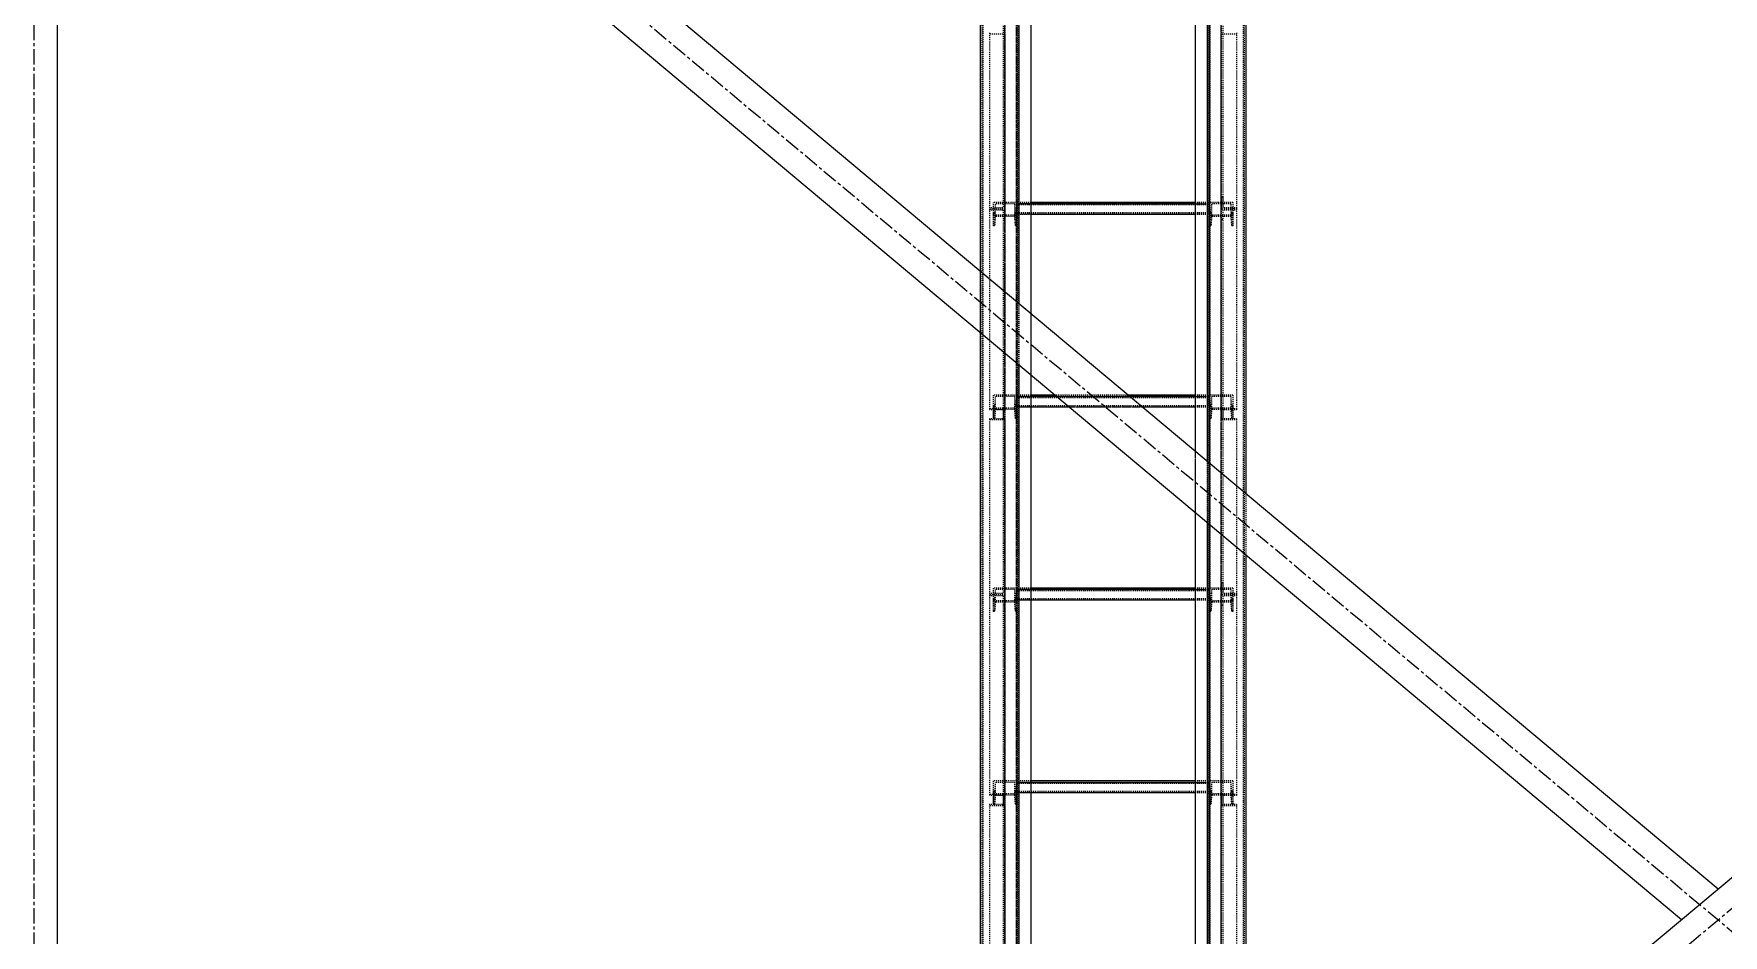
# Model space of a CAD drawing. Header units: millimetres. Extents: x 5143 to 30813, y 232 to 21408.
# Drawn here: x 10096 to 10971, y 8352 to 8819 of the extents above; entities that cross this region are included whole.
import ezdxf

# ---------------------------------------------------------------- set-up
doc = ezdxf.new("R2010")
doc.units = ezdxf.units.MM
doc.header["$LTSCALE"] = 0.25
for name, pattern in [('CENTER', [50.8, 31.75, -6.35, 6.35, -6.35]), ('XKITLINE00', [0]), ('XKITLINE02', [4, 2, -2]), ('XKITLINE03', [6, 3, -1, 1, -1])]:
    doc.linetypes.add(name, pattern=pattern)

msp = doc.modelspace()

# ---------------------------------------------------------------- linework, layer by layer
at = {"color": 3, "linetype": 'XKITLINE02'}
for p, q in [((10586.3, 9176.54), (10586.3, 7561.84)), ((10587.15, 9176.54), (10587.15, 7532.54)), ((10587.68, 9176.28), (10587.68, 7532)), ((10604.92, 9176.28), (10604.92, 7532)), ((10605, 9180.27), (10605, 7539.09)), ((10605.45, 9176.54), (10605.45, 7532.54)), ((10605.85, 9180.19), (10605.85, 7539.18)), ((10697.5, 9179.14), (10697.5, 7540.22)), ((10703.7, 9176.54), (10703.69, 7600.34)), ((10704.15, 9179.87), (10704.15, 7539.18)), ((10704.55, 9176.54), (10704.54, 7532.54)), ((10705, 9179.87), (10705, 7539.09)), ((10705.08, 9176.28), (10705.07, 7532)), ((10722.31, 9176.28), (10722.31, 7532)), ((10722.85, 9176.54), (10722.84, 7532.54)), ((10612.5, 9125.5), (10612.5, 7540.22)), ((10598.21, 8824.81), (10598.21, 8728.78)), ((10599.01, 8824.81), (10599.01, 8818.67)), ((10599.01, 8824.81), (10599.01, 8728.17)), ((10710.99, 8824.81), (10710.99, 8728.17)), ((10711.79, 8824.81), (10711.79, 8728.78)), ((10591.01, 8819.29), (10591.01, 8818.67)), ((10591.01, 8819.29), (10591.01, 8728.17)), ((10599.01, 8818.67), (10591.01, 8818.67)), ((10718.99, 8818.67), (10710.99, 8818.67)), ((10718.99, 8819.29), (10718.99, 8728.17)), ((10598.21, 8728.78), (10591.01, 8728.78)), ((10599.01, 8728.17), (10591.01, 8728.17)), ((10591.01, 8728.17), (10591.01, 8727.62)), ((10599.01, 8728.17), (10591.01, 8728.17)), ((10591.01, 8728.17), (10591.01, 8624.28)), ((10598.21, 8727.62), (10591.01, 8727.62)), ((10593.02, 8731.62), (10593.02, 8726.13)), ((10605.02, 8731.62), (10593.02, 8731.62)), ((10593.02, 8731.62), (10593.02, 8725.01)), ((10594.08, 8730.92), (10593.7, 8726.13)), ((10603.95, 8730.92), (10594.08, 8730.92)), ((10594.08, 8730.92), (10594.08, 8724.31)), ((10599.01, 8734.31), (10598.21, 8734.31)), ((10598.21, 8727.62), (10598.21, 8722.7)), ((10598.21, 8727.62), (10598.21, 8619.35)), ((10599.01, 8728.17), (10599.01, 8722.7)), ((10599.01, 8728.17), (10599.01, 8619.35)), ((10603.95, 8730.92), (10604.34, 8726.13)), ((10603.95, 8730.92), (10603.95, 8724.31)), ((10605.02, 8731.62), (10605.02, 8726.13)), ((10605.02, 8731.62), (10605.02, 8725.01)), ((10605.02, 8731.62), (10605.02, 8725.42)), ((10612.5, 8731.62), (10605.02, 8731.62)), ((10612.5, 8730.91), (10605.02, 8730.91)), ((10705, 8730.86), (10605.02, 8730.86)), ((10705, 8730.28), (10605.02, 8730.28)), ((10705, 8731.62), (10697.5, 8731.62)), ((10705, 8730.91), (10697.5, 8730.91)), ((10705, 8731.62), (10705, 8725.01)), ((10705, 8731.62), (10705, 8726.13)), ((10717, 8731.62), (10705, 8731.62)), ((10705, 8731.62), (10705, 8725.42)), ((10706.06, 8730.92), (10705.68, 8726.13)), ((10706.06, 8730.92), (10706.06, 8724.31)), ((10715.93, 8730.92), (10706.06, 8730.92)), ((10710.99, 8734.31), (10710.99, 8728.17)), ((10711.79, 8734.31), (10710.99, 8734.31)), ((10718.99, 8728.17), (10710.99, 8728.17)), ((10710.99, 8728.17), (10710.99, 8619.35)), ((10718.99, 8728.17), (10710.99, 8728.17)), ((10711.79, 8734.31), (10711.79, 8728.78)), ((10718.99, 8728.78), (10711.79, 8728.78)), ((10711.79, 8727.62), (10711.79, 8619.35)), ((10718.99, 8727.62), (10711.79, 8727.62)), ((10715.93, 8730.92), (10715.93, 8724.31)), ((10715.93, 8730.92), (10716.32, 8726.13)), ((10717, 8731.62), (10717, 8725.01)), ((10717, 8731.62), (10717, 8726.13)), ((10718.99, 8728.78), (10718.99, 8728.17)), ((10718.99, 8728.17), (10718.99, 8624.28)), ((10593.7, 8726.13), (10593.02, 8726.13)), ((10593.02, 8726.13), (10593.02, 8719.52)), ((10593.02, 8725.01), (10593.02, 8719.52)), ((10605.02, 8725.01), (10593.02, 8725.01)), ((10593.7, 8719.52), (10593.02, 8719.52)), ((10593.7, 8726.13), (10593.7, 8719.52)), ((10594.08, 8724.31), (10593.7, 8719.52)), ((10603.95, 8724.31), (10594.08, 8724.31)), ((10599.01, 8722.7), (10598.21, 8722.7)), ((10603.95, 8724.31), (10604.34, 8719.52)), ((10605.02, 8726.13), (10604.34, 8726.13)), ((10604.34, 8726.13), (10604.34, 8719.52)), ((10605.02, 8719.52), (10604.34, 8719.52)), ((10605.02, 8726.13), (10605.02, 8719.52)), ((10705, 8726.13), (10605.02, 8726.13)), ((10705, 8726.09), (10605.02, 8726.09)), ((10705, 8725.46), (10605.02, 8725.46)), ((10612.5, 8725.42), (10605.02, 8725.42)), ((10605.02, 8725.01), (10605.02, 8719.52)), ((10705, 8725.42), (10697.5, 8725.42)), ((10705, 8726.13), (10705, 8719.52)), ((10705.68, 8726.13), (10705, 8726.13)), ((10705, 8725.01), (10705, 8719.52)), ((10717, 8725.01), (10705, 8725.01)), ((10705.68, 8719.52), (10705, 8719.52)), ((10705.68, 8726.13), (10705.68, 8719.52)), ((10706.06, 8724.31), (10705.68, 8719.52)), ((10715.93, 8724.31), (10706.06, 8724.31)), ((10711.79, 8722.7), (10710.99, 8722.7)), ((10715.93, 8724.31), (10716.32, 8719.52)), ((10716.32, 8726.13), (10716.32, 8719.52)), ((10717, 8726.13), (10716.32, 8726.13)), ((10717, 8719.52), (10716.32, 8719.52)), ((10717, 8726.13), (10717, 8719.52)), ((10717, 8725.01), (10717, 8719.52)), ((10586.3, 8695.93), (10586.3, 8664.16)), ((10606.3, 8679.19), (10606.3, 8647.41)), ((10612.5, 8674), (10612.5, 8642.22)), ((10593.02, 8631.8), (10593.02, 8626.31)), ((10605.02, 8631.8), (10593.02, 8631.8)), ((10593.02, 8631.8), (10593.02, 8624.82)), ((10594.08, 8631.1), (10593.7, 8626.31)), ((10603.95, 8631.1), (10594.08, 8631.1)), ((10594.08, 8631.1), (10594.08, 8624.49)), ((10603.95, 8631.1), (10604.34, 8626.31)), ((10603.95, 8631.1), (10603.95, 8624.49)), ((10605.02, 8631.8), (10605.02, 8625.6)), ((10612.5, 8631.8), (10605.02, 8631.8)), ((10605.02, 8631.8), (10605.02, 8626.31)), ((10605.02, 8631.8), (10605.02, 8625.19)), ((10612.5, 8631.09), (10605.02, 8631.09)), ((10705, 8631.04), (10605.02, 8631.04)), ((10662.9, 8631.8), (10624.95, 8631.8)), ((10663.74, 8631.09), (10625.79, 8631.09)), ((10705, 8631.8), (10697.5, 8631.8)), ((10705, 8631.09), (10697.5, 8631.09)), ((10705, 8631.8), (10705, 8625.19)), ((10705, 8631.8), (10705, 8626.31)), ((10717, 8631.8), (10705, 8631.8)), ((10705, 8631.8), (10705, 8625.6)), ((10706.06, 8631.1), (10705.68, 8626.31)), ((10706.06, 8631.1), (10706.06, 8624.49)), ((10715.93, 8631.1), (10706.06, 8631.1)), ((10715.93, 8631.1), (10715.93, 8624.49)), ((10715.93, 8631.1), (10716.32, 8626.31)), ((10717, 8631.8), (10717, 8625.19)), ((10717, 8631.8), (10717, 8626.31)), ((10599.01, 8624.82), (10591.01, 8624.82)), ((10598.21, 8624.28), (10591.01, 8624.28)), ((10593.7, 8626.31), (10593.02, 8626.31)), ((10593.02, 8626.31), (10593.02, 8619.7)), ((10605.02, 8625.19), (10593.02, 8625.19)), ((10593.02, 8624.82), (10593.02, 8619.7)), ((10593.7, 8626.31), (10593.7, 8619.7)), ((10594.08, 8624.49), (10593.7, 8619.7)), ((10603.95, 8624.49), (10594.08, 8624.49)), ((10599.01, 8625.16), (10598.21, 8625.16)), ((10598.21, 8625.16), (10598.21, 8619.63)), ((10598.21, 8625.16), (10598.21, 8529.13)), ((10599.01, 8625.16), (10599.01, 8619.02)), ((10599.01, 8625.16), (10599.01, 8528.52)), ((10603.95, 8624.49), (10604.34, 8619.7)), ((10605.02, 8626.31), (10604.34, 8626.31)), ((10604.34, 8626.31), (10604.34, 8619.7)), ((10705, 8630.45), (10605.02, 8630.45)), ((10705, 8626.31), (10605.02, 8626.31)), ((10605.02, 8626.31), (10605.02, 8619.7)), ((10705, 8626.27), (10605.02, 8626.27)), ((10705, 8625.64), (10605.02, 8625.64)), ((10612.5, 8625.6), (10605.02, 8625.6)), ((10605.02, 8625.19), (10605.02, 8619.7)), ((10670.3, 8625.6), (10632.35, 8625.6)), ((10705, 8625.6), (10697.5, 8625.6)), ((10705, 8626.31), (10705, 8619.7)), ((10705.68, 8626.31), (10705, 8626.31)), ((10705, 8625.19), (10705, 8619.7)), ((10717, 8625.19), (10705, 8625.19)), ((10705.68, 8626.31), (10705.68, 8619.7)), ((10706.06, 8624.49), (10705.68, 8619.7)), ((10715.93, 8624.49), (10706.06, 8624.49)), ((10710.99, 8625.16), (10710.99, 8528.52)), ((10711.79, 8625.16), (10710.99, 8625.16)), ((10710.99, 8624.82), (10710.99, 8619.35)), ((10718.99, 8624.82), (10710.99, 8624.82)), ((10711.79, 8625.16), (10711.79, 8529.13)), ((10711.79, 8624.28), (10711.79, 8619.35)), ((10718.99, 8624.28), (10711.79, 8624.28)), ((10715.93, 8624.49), (10716.32, 8619.7)), ((10716.32, 8626.31), (10716.32, 8619.7)), ((10717, 8626.31), (10716.32, 8626.31)), ((10717, 8626.31), (10717, 8619.7)), ((10717, 8625.19), (10717, 8619.7)), ((10718.99, 8624.82), (10718.99, 8624.28)), ((10598.21, 8619.63), (10591.01, 8619.63)), ((10591.01, 8619.63), (10591.01, 8619.02)), ((10591.01, 8619.63), (10591.01, 8528.52)), ((10599.01, 8619.02), (10591.01, 8619.02)), ((10593.7, 8619.7), (10593.02, 8619.7)), ((10599.01, 8619.35), (10598.21, 8619.35)), ((10605.02, 8619.7), (10604.34, 8619.7)), ((10705.68, 8619.7), (10705, 8619.7)), ((10711.79, 8619.35), (10710.99, 8619.35)), ((10718.99, 8619.02), (10710.99, 8619.02)), ((10718.99, 8619.63), (10711.79, 8619.63)), ((10717, 8619.7), (10716.32, 8619.7)), ((10718.99, 8619.63), (10718.99, 8528.52)), ((10697.5, 8602.83), (10697.5, 8571.05)), ((10703.69, 8597.64), (10703.69, 8565.86)), ((10723.69, 8580.89), (10723.69, 8549.11)), ((10598.21, 8529.13), (10591.01, 8529.13)), ((10591.01, 8528.52), (10591.01, 8527.97)), ((10599.01, 8528.52), (10591.01, 8528.52)), ((10591.01, 8528.52), (10591.01, 8424.63)), ((10599.01, 8528.52), (10591.01, 8528.52)), ((10598.21, 8527.97), (10591.01, 8527.97)), ((10593.02, 8531.97), (10593.02, 8526.48)), ((10605.02, 8531.97), (10593.02, 8531.97)), ((10593.02, 8531.97), (10593.02, 8525.36)), ((10593.7, 8526.48), (10593.02, 8526.48)), ((10593.02, 8526.48), (10593.02, 8519.87)), ((10594.08, 8531.27), (10593.7, 8526.48)), ((10593.7, 8526.48), (10593.7, 8519.87)), ((10603.95, 8531.27), (10594.08, 8531.27)), ((10594.08, 8531.27), (10594.08, 8524.66)), ((10599.01, 8534.66), (10598.21, 8534.66)), ((10598.21, 8527.97), (10598.21, 8523.05)), ((10598.21, 8527.97), (10598.21, 8419.7)), ((10599.01, 8528.52), (10599.01, 8523.05)), ((10603.95, 8531.27), (10604.34, 8526.48)), ((10603.95, 8531.27), (10603.95, 8524.66)), ((10605.02, 8526.48), (10604.34, 8526.48)), ((10604.34, 8526.48), (10604.34, 8519.87)), ((10605.02, 8531.97), (10605.02, 8525.77)), ((10612.5, 8531.97), (10605.02, 8531.97)), ((10605.02, 8531.97), (10605.02, 8526.48)), ((10605.02, 8531.97), (10605.02, 8525.36)), ((10612.5, 8531.26), (10605.02, 8531.26)), ((10705, 8531.21), (10605.02, 8531.21)), ((10705, 8530.63), (10605.02, 8530.63)), ((10705, 8526.48), (10605.02, 8526.48)), ((10605.02, 8526.48), (10605.02, 8519.87)), ((10705, 8526.44), (10605.02, 8526.44)), ((10705, 8531.97), (10697.5, 8531.97)), ((10705, 8531.26), (10697.5, 8531.26)), ((10705, 8531.97), (10705, 8525.36)), ((10705, 8531.97), (10705, 8526.48)), ((10717, 8531.97), (10705, 8531.97)), ((10705, 8531.97), (10705, 8525.77)), ((10705, 8526.48), (10705, 8519.87)), ((10705.68, 8526.48), (10705, 8526.48)), ((10706.06, 8531.27), (10705.68, 8526.48)), ((10705.68, 8526.48), (10705.68, 8519.87)), ((10706.06, 8531.27), (10706.06, 8524.66)), ((10715.93, 8531.27), (10706.06, 8531.27)), ((10710.99, 8534.66), (10710.99, 8528.52)), ((10711.79, 8534.66), (10710.99, 8534.66)), ((10718.99, 8528.52), (10710.99, 8528.52)), ((10710.99, 8528.52), (10710.99, 8419.7)), ((10718.99, 8528.52), (10710.99, 8528.52)), ((10711.79, 8534.66), (10711.79, 8529.13)), ((10718.99, 8529.13), (10711.79, 8529.13)), ((10711.79, 8527.97), (10711.79, 8419.7)), ((10718.99, 8527.97), (10711.79, 8527.97)), ((10715.93, 8531.27), (10715.93, 8524.66)), ((10715.93, 8531.27), (10716.32, 8526.48)), ((10716.32, 8526.48), (10716.32, 8519.87)), ((10717, 8526.48), (10716.32, 8526.48)), ((10717, 8531.97), (10717, 8525.36)), ((10717, 8531.97), (10717, 8526.48)), ((10717, 8526.48), (10717, 8519.87)), ((10718.99, 8529.13), (10718.99, 8528.52)), ((10718.99, 8528.52), (10718.99, 8424.63)), ((10593.02, 8525.36), (10593.02, 8519.87)), ((10605.02, 8525.36), (10593.02, 8525.36)), ((10593.7, 8519.87), (10593.02, 8519.87)), ((10594.08, 8524.66), (10593.7, 8519.87)), ((10603.95, 8524.66), (10594.08, 8524.66)), ((10599.01, 8523.05), (10598.21, 8523.05)), ((10599.01, 8525.36), (10599.01, 8419.7)), ((10603.95, 8524.66), (10604.34, 8519.87)), ((10605.02, 8519.87), (10604.34, 8519.87)), ((10705, 8525.81), (10605.02, 8525.81)), ((10612.5, 8525.77), (10605.02, 8525.77)), ((10605.02, 8525.36), (10605.02, 8519.87)), ((10705, 8525.77), (10697.5, 8525.77)), ((10705, 8525.36), (10705, 8519.87)), ((10717, 8525.36), (10705, 8525.36)), ((10705.68, 8519.87), (10705, 8519.87)), ((10706.06, 8524.66), (10705.68, 8519.87)), ((10715.93, 8524.66), (10706.06, 8524.66)), ((10711.79, 8523.05), (10710.99, 8523.05)), ((10715.93, 8524.66), (10716.32, 8519.87)), ((10717, 8519.87), (10716.32, 8519.87)), ((10717, 8525.36), (10717, 8519.87)), ((10593.02, 8432.15), (10593.02, 8426.65)), ((10605.02, 8432.15), (10593.02, 8432.15)), ((10593.02, 8432.15), (10593.02, 8425.17)), ((10594.08, 8431.45), (10593.7, 8426.65)), ((10603.95, 8431.45), (10594.08, 8431.45)), ((10594.08, 8431.45), (10594.08, 8424.84)), ((10603.95, 8431.45), (10604.34, 8426.65)), ((10603.95, 8431.45), (10603.95, 8424.84)), ((10605.02, 8432.15), (10605.02, 8426.65)), ((10605.02, 8432.15), (10605.02, 8425.53)), ((10605.02, 8432.15), (10605.02, 8425.95)), ((10612.5, 8432.15), (10605.02, 8432.15)), ((10612.5, 8431.44), (10605.02, 8431.44)), ((10705, 8431.38), (10605.02, 8431.38)), ((10705, 8430.8), (10605.02, 8430.8)), ((10705, 8432.15), (10697.5, 8432.15)), ((10705, 8431.44), (10697.5, 8431.44)), ((10705, 8432.15), (10705, 8425.53)), ((10705, 8432.15), (10705, 8426.65)), ((10717, 8432.15), (10705, 8432.15)), ((10705, 8432.15), (10705, 8425.95)), ((10706.06, 8431.45), (10705.68, 8426.65)), ((10706.06, 8431.45), (10706.06, 8424.84)), ((10715.93, 8431.45), (10706.06, 8431.45)), ((10715.93, 8431.45), (10715.93, 8424.84)), ((10715.93, 8431.45), (10716.32, 8426.65)), ((10717, 8432.15), (10717, 8425.53)), ((10717, 8432.15), (10717, 8426.65)), ((10599.01, 8425.17), (10591.01, 8425.17)), ((10598.21, 8424.63), (10591.01, 8424.63)), ((10593.7, 8426.65), (10593.02, 8426.65)), ((10593.02, 8426.65), (10593.02, 8420.04)), ((10605.02, 8425.53), (10593.02, 8425.53)), ((10593.02, 8425.17), (10593.02, 8420.04)), ((10593.7, 8426.65), (10593.7, 8420.04)), ((10594.08, 8424.84), (10593.7, 8420.04)), ((10603.95, 8424.84), (10594.08, 8424.84)), ((10599.01, 8425.51), (10598.21, 8425.51)), ((10598.21, 8425.51), (10598.21, 8419.98)), ((10598.21, 8425.51), (10598.21, 8329.48)), ((10599.01, 8425.51), (10599.01, 8419.37)), ((10599.01, 8425.51), (10599.01, 8328.87)), ((10603.95, 8424.84), (10604.34, 8420.04)), ((10605.02, 8426.65), (10604.34, 8426.65)), ((10604.34, 8426.65), (10604.34, 8420.04)), ((10605.02, 8426.65), (10605.02, 8420.04)), ((10705, 8426.65), (10605.02, 8426.65)), ((10705, 8426.61), (10605.02, 8426.61)), ((10705, 8425.99), (10605.02, 8425.99)), ((10612.5, 8425.95), (10605.02, 8425.95)), ((10605.02, 8425.53), (10605.02, 8420.04)), ((10705, 8425.95), (10697.5, 8425.95)), ((10705, 8426.65), (10705, 8420.04)), ((10705.68, 8426.65), (10705, 8426.65)), ((10705, 8425.53), (10705, 8420.04)), ((10717, 8425.53), (10705, 8425.53)), ((10705.68, 8426.65), (10705.68, 8420.04)), ((10706.06, 8424.84), (10705.68, 8420.04)), ((10715.93, 8424.84), (10706.06, 8424.84)), ((10710.99, 8425.51), (10710.99, 8328.87)), ((10711.79, 8425.51), (10710.99, 8425.51)), ((10710.99, 8425.17), (10710.99, 8419.7)), ((10718.99, 8425.17), (10710.99, 8425.17)), ((10711.79, 8425.51), (10711.79, 8329.48)), ((10711.79, 8424.63), (10711.79, 8419.7)), ((10718.99, 8424.63), (10711.79, 8424.63)), ((10715.93, 8424.84), (10716.32, 8420.04)), ((10716.32, 8426.65), (10716.32, 8420.04)), ((10717, 8426.65), (10716.32, 8426.65)), ((10717, 8426.65), (10717, 8420.04)), ((10717, 8425.53), (10717, 8420.04)), ((10718.99, 8425.17), (10718.99, 8424.63)), ((10598.21, 8419.98), (10591.01, 8419.98)), ((10591.01, 8419.98), (10591.01, 8419.37)), ((10591.01, 8419.98), (10591.01, 8328.87)), ((10599.01, 8419.37), (10591.01, 8419.37)), ((10593.7, 8420.04), (10593.02, 8420.04)), ((10599.01, 8419.7), (10598.21, 8419.7)), ((10605.02, 8420.04), (10604.34, 8420.04)), ((10705.68, 8420.04), (10705, 8420.04)), ((10711.79, 8419.7), (10710.99, 8419.7)), ((10718.99, 8419.37), (10710.99, 8419.37)), ((10718.99, 8419.98), (10711.79, 8419.98)), ((10717, 8420.04), (10716.32, 8420.04)), ((10718.99, 8419.98), (10718.99, 8328.87))]:
    msp.add_line(p, q, dxfattribs=at)
at = {"color": 1, "linetype": 'XKITLINE03'}
for p, q in [((10599, 7503.97), (10599, 9180.33)), ((10605, 7540.27), (10605, 9180.27)), ((10705, 9180.27), (10705, 7540.27)), ((10710.99, 7503.97), (10711, 9180.33)), ((10599.01, 8818.67), (10599.01, 8728.17)), ((10710.99, 8728.17), (10710.99, 8818.67)), ((10599.01, 8728.17), (10599.01, 8624.82)), ((10605.02, 8731.62), (10605.02, 8725.01)), ((10605.02, 8730.91), (10705, 8730.91)), ((10705, 8725.01), (10705, 8731.62)), ((10710.99, 8624.82), (10710.99, 8728.17)), ((10605.02, 8631.8), (10605.02, 8625.19)), ((10605.02, 8631.09), (10705, 8631.09)), ((10705, 8625.19), (10705, 8631.8)), ((10599.01, 8619.02), (10599.01, 8528.52)), ((10710.99, 8528.52), (10710.99, 8619.02)), ((10599.01, 8528.52), (10599.01, 8425.17)), ((10605.02, 8531.97), (10605.02, 8525.36)), ((10605.02, 8531.26), (10705, 8531.26)), ((10705, 8525.36), (10705, 8531.97)), ((10710.99, 8425.17), (10710.99, 8528.52)), ((10605.02, 8432.15), (10605.02, 8425.53)), ((10605.02, 8431.44), (10705, 8431.44)), ((10705, 8425.53), (10705, 8432.15)), ((10599.01, 8419.37), (10599.01, 8328.87)), ((10710.99, 8328.87), (10710.99, 8419.37))]:
    msp.add_line(p, q, dxfattribs=at)
at = {"color": 8, "linetype": 'CENTER'}
for p, q in [((10096.38, 7630.28), (11840, 9090.27)), ((10096.38, 9090.27), (11840, 7630.27)), ((10096.38, 9090.27), (10096.38, 7630.27))]:
    msp.add_line(p, q, dxfattribs=at)
at = {"color": 8, "linetype": 'XKITLINE00'}
for p, q in [((10968.19, 8376.16), (10139.6, 9069.97)), ((10949.21, 8360.28), (10107.83, 9064.8)), ((10108.56, 9064.19), (10108.56, 7656.37)), ((11763.8, 9042.36), (10108.39, 7656.22))]:
    msp.add_line(p, q, dxfattribs=at)
at = {"color": 7, "linetype": 'XKITLINE00'}
for p, q in [((10586.3, 9069.97), (10586.3, 8695.93)), ((10606.3, 9069.97), (10606.3, 8679.19)), ((10612.5, 9069.97), (10612.5, 8674)), ((10697.5, 9069.97), (10697.5, 8602.83)), ((10703.69, 9069.97), (10703.69, 8597.64)), ((10723.69, 9069.97), (10723.69, 8580.89)), ((10697.5, 8731.62), (10612.5, 8731.62)), ((10697.5, 8730.91), (10612.5, 8730.91)), ((10697.5, 8725.42), (10612.5, 8725.42)), ((10586.3, 8664.16), (10586.3, 8056.4)), ((10606.3, 8647.41), (10606.3, 8073.14)), ((10612.5, 8642.22), (10612.5, 8078.33)), ((10624.95, 8631.8), (10612.5, 8631.8)), ((10625.79, 8631.09), (10612.5, 8631.09)), ((10697.5, 8631.8), (10662.9, 8631.8)), ((10697.5, 8631.09), (10663.74, 8631.09)), ((10632.35, 8625.6), (10612.5, 8625.6)), ((10697.5, 8625.6), (10670.3, 8625.6)), ((10697.5, 8571.05), (10697.5, 8149.5)), ((10703.69, 8565.86), (10703.69, 8154.69)), ((10723.69, 8549.11), (10723.69, 8171.44)), ((10697.5, 8531.97), (10612.5, 8531.97)), ((10697.5, 8531.26), (10612.5, 8531.26)), ((10697.5, 8525.77), (10612.5, 8525.77)), ((10697.5, 8432.15), (10612.5, 8432.15)), ((10697.5, 8431.44), (10612.5, 8431.44)), ((10697.5, 8425.95), (10612.5, 8425.95))]:
    msp.add_line(p, q, dxfattribs=at)
at = {"color": 1, "linetype": 'XKITLINE00'}
for centre in [(10599.01, 8818.67), (10710.99, 8818.67), (10599.01, 8728.17), (10599.01, 8728.17), (10605.02, 8731.62), (10605.02, 8730.91), (10705, 8731.62), (10705, 8730.91), (10710.99, 8728.17), (10710.99, 8728.17), (10605.02, 8725.01), (10705, 8725.01), (10605.02, 8631.8), (10605.02, 8631.09), (10705, 8631.8), (10705, 8631.09), (10599.01, 8624.82), (10605.02, 8625.19), (10705, 8625.19), (10710.99, 8624.82), (10599.01, 8619.02), (10710.99, 8619.02), (10599.01, 8528.52), (10599.01, 8528.52), (10605.02, 8531.97), (10605.02, 8531.26), (10705, 8531.97), (10705, 8531.26), (10710.99, 8528.52), (10710.99, 8528.52), (10605.02, 8525.36), (10705, 8525.36), (10605.02, 8432.15), (10605.02, 8431.44), (10705, 8432.15), (10705, 8431.44), (10599.01, 8425.17), (10605.02, 8425.53), (10705, 8425.53), (10710.99, 8425.17), (10599.01, 8419.37), (10710.99, 8419.37)]:
    msp.add_circle(centre, 0.05, dxfattribs=at)

doc.saveas('drawing.dxf')
